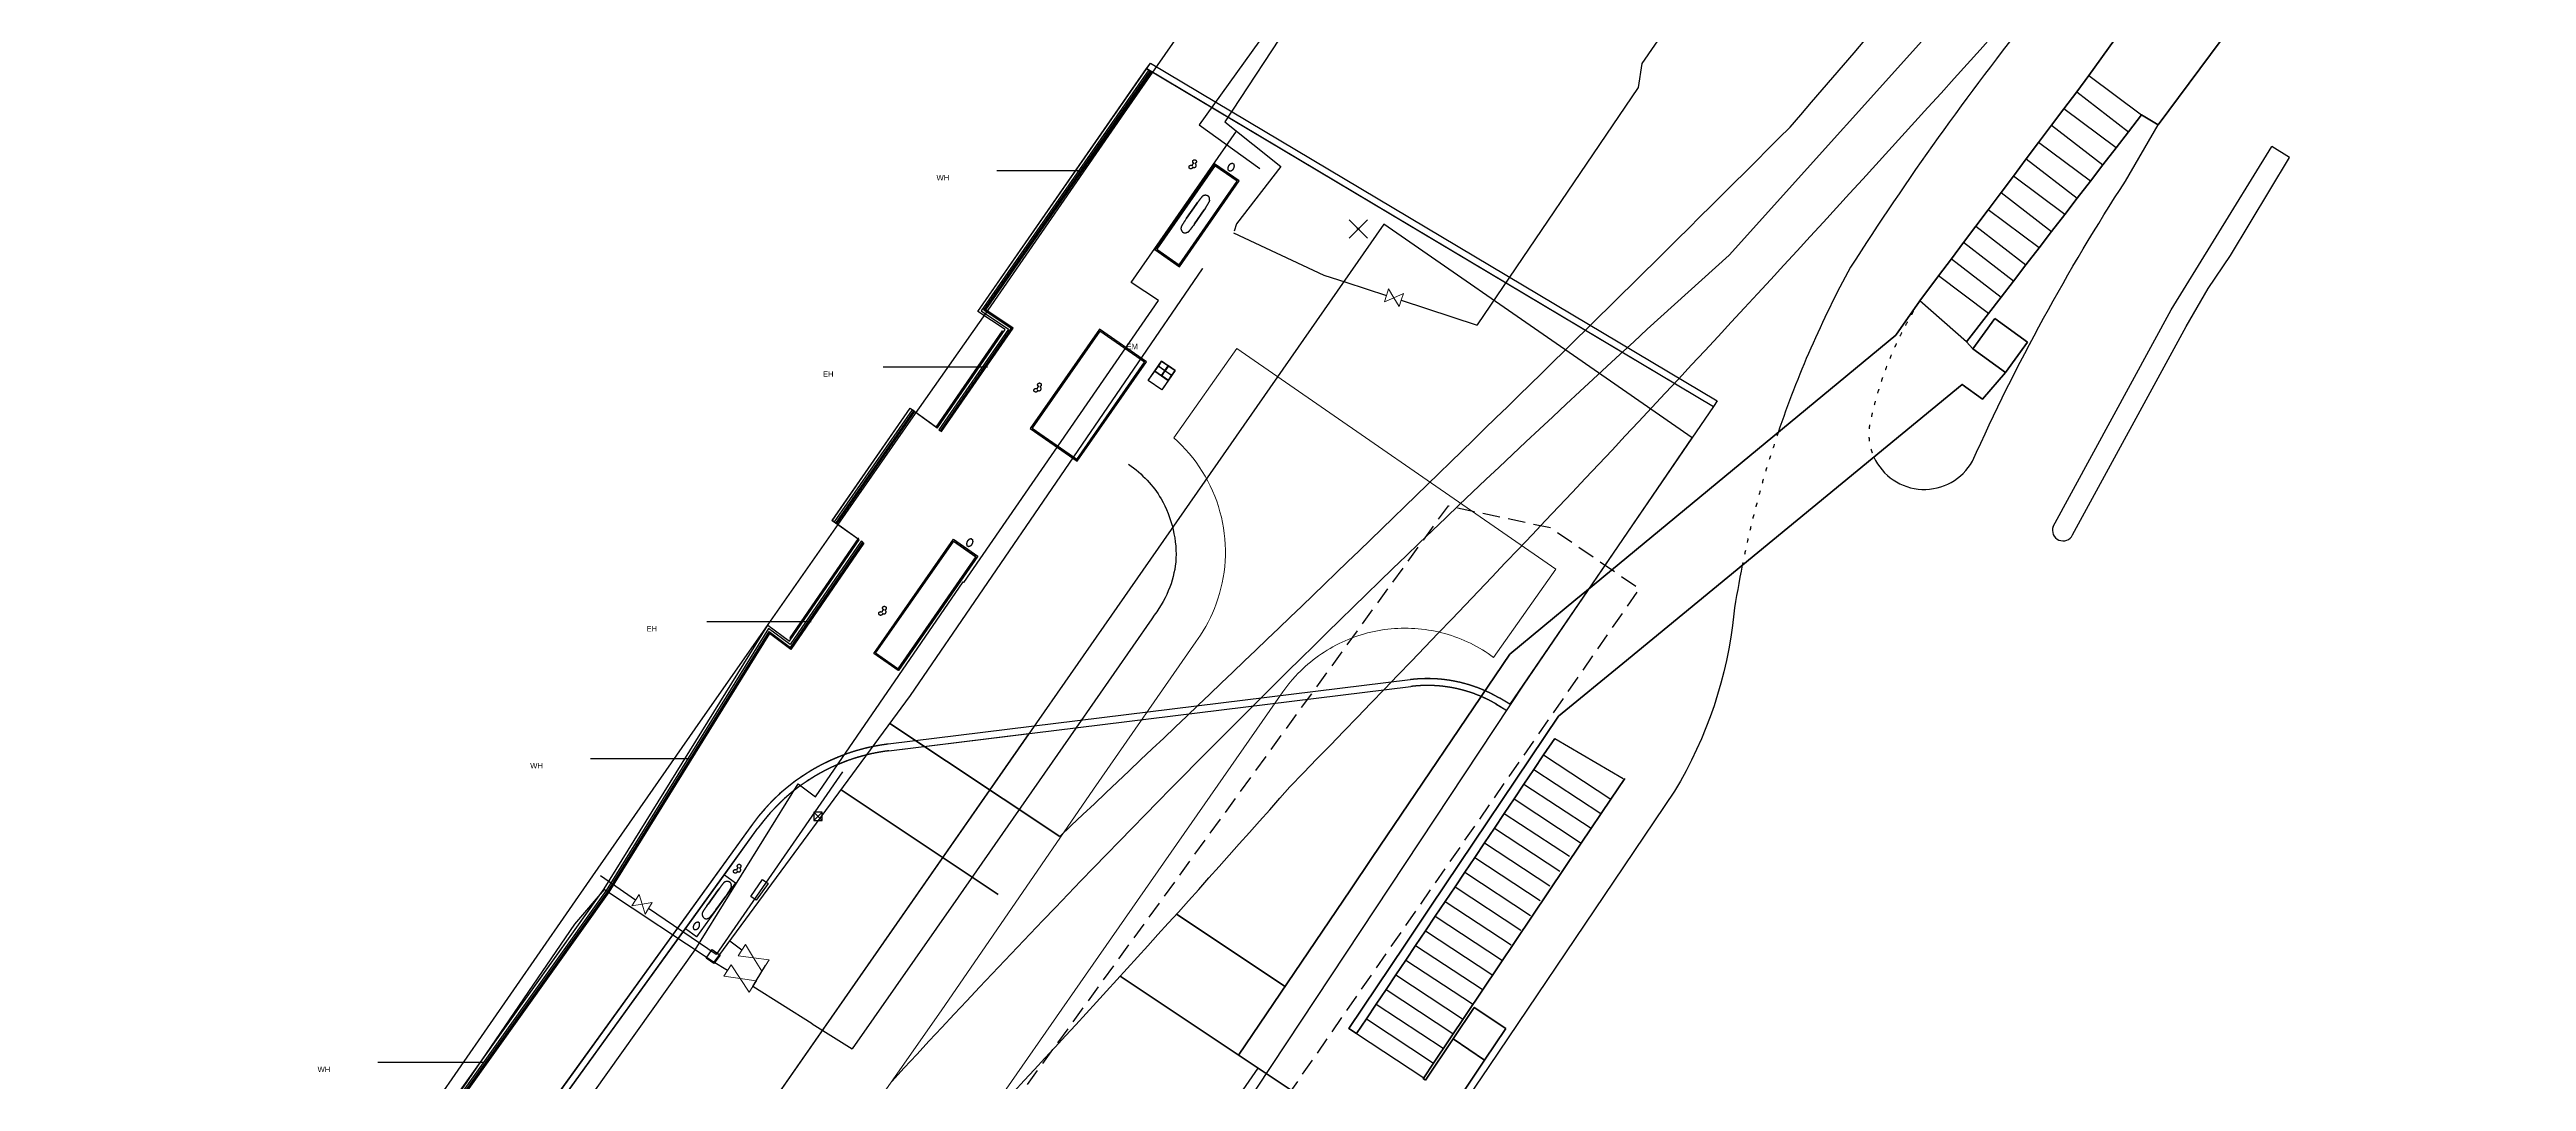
# Model space of a CAD drawing. Header units: millimetres. Extents: x 833576263 to 1668046980, y 817519639 to 1636103653.
# Drawn here: x 834247377 to 834429625, y 818324829 to 818400753 of the extents above; entities that cross this region are included whole.
import ezdxf

# ---------------------------------------------------------------- set-up
doc = ezdxf.new("R2010")
doc.units = ezdxf.units.MM
doc.header["$LTSCALE"] = 100
doc.header["$MEASUREMENT"] = 0
for name, pattern in [('C160$0$Hidden', [9.525, 6.35, -3.175]), ('R_site$0$5', [9.008722, 3.002907, -6.005814]), ('R_site$0$HIDDENX2', [19.05, 12.7, -6.35])]:
    doc.linetypes.add(name, pattern=pattern)
doc.layers.get('Defpoints').update_dxf_attribs({"color": 170})
for name, color, linetype in [('C160$0$+C160', 6, 'C160$0$Hidden'), ('R_site$0$AUDIT_I_160808180252-11', 4, 'Continuous'), ('R_site$0$AUDIT_I_160808180252-21', 7, 'Continuous'), ('R_site$0$AUDIT_I_160808180252-25', 7, 'Continuous'), ('R_site$0$AUDIT_I_160808180252-26', 7, 'Continuous'), ('R_site$0$AUDIT_I_160808180252-7', 7, 'Continuous'), ('R_site$0$G-SITE(Drainage Reserve)', 7, 'R_site$0$HIDDENX2'), ('R_Text for GBP from DLN$0$base plan(mm)$0$DLN040__', 7, 'Continuous'), ('T-TITL', 7, 'Continuous'), ('X-REF', 7, 'Continuous')]:
    doc.layers.add(name, color=color, linetype=linetype)
for name, color, linetype, lineweight in [('R_ROAD MARK$0$RDA8301', 1, 'Continuous', 18), ('R_WKCD_PARK$0$000-PAV-Concrete-b', 1, 'Continuous', 25), ('R_WKCD_PARK$0$000-PAV-Reused tiles-b', 3, 'Continuous', 15), ('R_WKCD_PARK$0$000-PAV-Tree pits-b', 5, 'Continuous', 9), ('R_WKCD_PARK$0$4-LINE', 7, 'Continuous', 18)]:
    doc.layers.add(name, color=color, linetype=linetype, lineweight=lineweight)
doc.styles.add('R_Text for GBP from DLN$0$base plan(mm)$0$Standard', font='arial.ttf')
doc.styles.add('R_Text for GBP from DLN$0$base plan(mm)$0$SWIS721 LT', font='swiss.ttf')
doc.linetypes.add('R_site$0$B1_BDYF', pattern='A,2.5,-0.5,[130,ltypeshp.shx,S=0.5,R=0,X=0,Y=0],-0.5', length=3.5)
doc.linetypes.add('R_site$0$B1_BDYWL', pattern='A,2.5,[1,B1000.shx,S=1,R=0,X=0,Y=0],2.5', length=5)
doc.dimstyles.new('R_Text for GBP from DLN$0$base plan(mm)$0$Standard', dxfattribs={"dimtxt": 0.35, "dimasz": 0.2, "dimexe": 0.2, "dimexo": 0.2, "dimgap": 0.09, "dimtad": 0, "dimtoh": 1, "dimdec": 4, "dimzin": 0, "dimdsep": 46, "dimtxsty": 'R_Text for GBP from DLN$0$base plan(mm)$0$Standard', "dimcen": 0.09, "dimadec": 0, "dimazin": 0, "dimtfac": 1, "dimtdec": 4, "dimtofl": 0, "dimtmove": 0, "dimatfit": 3, "dimfxl": 1, "dimtolj": 1, "dimtzin": 0, "dimarcsym": 0})

# ---------------------------------------------------------------- blocks, each defined once
blk = doc.blocks.new('R_site$0$11nw23d')
at = {"layer": 'R_site$0$AUDIT_I_160808180252-11', "linetype": 'R_site$0$B1_BDYF', "lineweight": 30, "flags": 128}
blk.add_lwpolyline([(833954.64079, 818000), (833954.56824, 818011.93269), (833954.659, 818040.77465), (833954.6532, 818062.46147), (833954.63215, 818067.22192), (833954.61248, 818086.23424), (833954.73708, 818098.29117), (833955.42018, 818105.46765), (833957.90503, 818119.6845), (833961.61051, 818133.71195), (833966.64764, 818147.22003), (833969.55215, 818153.77363), (833972.87706, 818160.16458), (833980.42414, 818172.34489), (833987.63203, 818182.12295), (833992.22883, 818187.58831), (833997.06438, 818192.8834), (834006.85398, 818203.52623), (834007.90837, 818205.69108), (834009.09458, 818209.91908), (834009.33048, 818212.41383), (834009.55239, 818226.76886), (834009.74949, 818241.20955), (834010.30904, 818258.03773), (834010.93649, 818267.55286), (834011.9209, 818269.67849), (834014.39855, 818270.21657), (834033.52259, 818270.2379), (834046.97889, 818270.25362), (834067.96169, 818270.28572), (834086.32568, 818270.28035), (834105.61318, 818270.30927), (834136.85695, 818270.33781), (834173.07975, 818270.36903), (834194.52507, 818270.40068), (834207.14248, 818270.41907), (834228.19873, 818270.44484), (834241.06195, 818270.44867), (834241.73289, 818271.99656), (834242.76597, 818273.53799), (834261.69399, 818301.20976), (834276.46658, 818322.4062), (834286.02785, 818336.40797), (834288.22113, 818338.96337), (834296.28985, 818333.60176), (834310.73259, 818353.23684), (834332.20546, 818384.61572), (834332.22271, 818384.64092)], dxfattribs=at)
at = {"layer": 'R_site$0$AUDIT_I_160808180252-7', "linetype": 'Continuous', "flags": 128}
blk.add_lwpolyline([(834360.41746, 818444.65424), (834348.41695, 818427.62362), (834337.68021, 818412.2435), (834326.43913, 818396.09659), (834316.4206, 818381.58228), (834310.72727, 818373.48075), (834305.54133, 818366.04163), (834299.88352, 818357.95353), (834294.86053, 818350.77669), (834287.33771, 818339.94818), (834273.75496, 818320.38003), (834240.03511, 818271.91874), (834220.74212, 818271.9459), (834193.54511, 818271.88802), (834166.64248, 818271.87697), (834143.95222, 818271.8606), (834091.68165, 818271.83107), (834071.62509, 818271.81508), (834045.81092, 818271.77543), (834018.40628, 818271.65665), (834015.12789, 818271.64244)], dxfattribs=at)
blk = doc.blocks.new('R_site')
at = {"layer": 'Defpoints'}
blk.add_lwpolyline([(834334004, 818320998), (834355875, 818354062), (834368250, 818372187), (834359500, 818378250), (834345544, 818387917), (834250936, 818252057)], dxfattribs=at)
at = {"layer": 'R_site$0$AUDIT_I_160808180252-21', "linetype": 'R_site$0$B1_BDYF', "lineweight": 30, "flags": 128}
for points in [[(834356673, 818429594), (834331958, 818395218), (834336436, 818392006)], [(834356929, 818428354), (834351426, 818420896), (834344121, 818410834), (834338974, 818403223), (834333852, 818395433), (834337982, 818392141), (834334711, 818387932), (834334548, 818387391)], [(834375675, 818415865), (834364545, 818399728), (834364274, 818397961), (834352416, 818380487)], [(834334498, 818387265), (834341125, 818384142), (834342748, 818383640), (834345755, 818382659)], [(834346839, 818382321), (834352415, 818380486), (834352416, 818380487)], [(834326771, 818370248), (834326960, 818370109), (834327144, 818369968), (834327323, 818369824), (834327496, 818369677), (834327664, 818369527), (834327827, 818369374), (834327984, 818369219), (834328136, 818369061), (834328283, 818368900), (834328425, 818368736), (834328561, 818368569), (834328692, 818368399), (834328817, 818368227), (834328938, 818368052), (834329053, 818367873), (834329162, 818367693), (834329304, 818367438), (834329438, 818367174), (834329563, 818366900), (834329679, 818366618), (834329785, 818366330), (834329882, 818366035), (834329969, 818365737), (834330045, 818365435), (834330110, 818365131), (834330165, 818364826), (834330207, 818364521), (834330238, 818364217), (834330257, 818363917), (834330263, 818363620), (834330256, 818363328), (834330236, 818363042), (834330205, 818362774), (834330163, 818362508), (834330111, 818362242), (834330049, 818361977), (834329976, 818361714), (834329892, 818361451), (834329797, 818361189), (834329693, 818360928), (834329577, 818360668), (834329451, 818360409), (834329314, 818360150), (834329167, 818359893), (834329009, 818359637), (834328841, 818359381), (834328662, 818359126), (834328473, 818358873), (834322895, 818350814), (834314226, 818338395), (834306431, 818327238)], [(834305714, 818347618), (834296433, 818334170), (834291451, 818337555), (834291451, 818337555)], [(834290494, 818338172), (834287904, 818339965)], [(834298317, 818334496), (834297431, 818335154), (834297409, 818335170)], [(834297253, 818332995), (834296197, 818333628)], [(834303486, 818329075), (834299115, 818331816), (834299372, 818332240), (834300050, 818333359)], [(834303486, 818329075), (834299115, 818331816), (834299372, 818332240), (834300050, 818333359)], [(834303486, 818329075), (834306431, 818327238)], [(834303486, 818329075), (834306431, 818327238)]]:
    blk.add_lwpolyline(points, dxfattribs=at)
at = {"layer": 'R_site$0$AUDIT_I_160808180252-21', "linetype": 'Continuous', "lineweight": 20, "flags": 128}
for points in [[(834346988, 818382798), (834346297, 818382490), (834345606, 818382182), (834345755, 818382659), (834345904, 818383136), (834346297, 818382490), (834346690, 818381843), (834346839, 818382321), (834346988, 818382798)], [(834291724, 818337989), (834290976, 818337869), (834290228, 818337749), (834290494, 818338172), (834290760, 818338596), (834290976, 818337869), (834291192, 818337143), (834291451, 818337555), (834291724, 818337989)], [(834300325, 818333778), (834299184, 818333928), (834298043, 818334078), (834298317, 818334496), (834298591, 818334914), (834299184, 818333928), (834299776, 818332941), (834300050, 818333359), (834300325, 818333778)], [(834299382, 818332238), (834299372, 818332240), (834298184, 818332406), (834296986, 818332573), (834297253, 818332995), (834297521, 818333418), (834298184, 818332406), (834298847, 818331394), (834299115, 818331816), (834299382, 818332238)]]:
    blk.add_lwpolyline(points, dxfattribs=at)
at = {"layer": 'R_site$0$AUDIT_I_160808180252-21', "linetype": 'Continuous', "lineweight": 50, "flags": 128}
for points in [[(834388886, 818378734), (834390515, 818380974)], [(834392919, 818379225), (834390515, 818380974)], [(834392919, 818379225), (834391290, 818376986), (834388886, 818378734)], [(834354529, 818328720), (834352205, 818330282), (834350643, 818327958), (834352967, 818326396), (834354529, 818328720)]]:
    blk.add_lwpolyline(points, dxfattribs=at)
at = {"layer": 'R_site$0$AUDIT_I_160808180252-25', "linetype": 'Continuous', "lineweight": 40, "flags": 128}
for points in [[(834474334, 818497469), (834476445, 818498162), (834480108, 818494782), (834462909, 818476392), (834402536, 818395215)], [(834474334, 818497469), (834457479, 818479403), (834444756, 818463310), (834416177, 818424939), (834397431, 818398850)], [(834334862, 818326767), (834343103, 818338940), (834344703, 818341304), (834354826, 818356257), (834359691, 818360281), (834360472, 818360927), (834383216, 818379738), (834384999, 818382271), (834386367, 818384096), (834387309, 818385352), (834388209, 818386553), (834389109, 818387753), (834390018, 818388965), (834390963, 818390226), (834391873, 818391440), (834392819, 818392701), (834393731, 818393917), (834394677, 818395178), (834395586, 818396391), (834396531, 818397650), (834397431, 818398850)], [(834388886, 818378734), (834388432, 818379238), (834390047, 818381336), (834390969, 818382533), (834391885, 818383721), (834392800, 818384910), (834393762, 818386158), (834394686, 818387358), (834395649, 818388609), (834396573, 818389809), (834397538, 818391062), (834398463, 818392262), (834399425, 818393512), (834400348, 818394710), (834401310, 818395959)], [(834402536, 818395215), (834401310, 818395959)], [(834391290, 818376986), (834389589, 818375029), (834388096, 818376109), (834363135, 818355591), (834358393, 818351694), (834349016, 818337723), (834347096, 818334869), (834342968, 818328732), (834343544, 818328353), (834343550, 818328349)], [(834309214, 818351172), (834321705, 818342854)], [(834343544, 818328353), (834344269, 818329432), (834344993, 818330512), (834345718, 818331591), (834346442, 818332671), (834347167, 818333750), (834347891, 818334830), (834348616, 818335909), (834349340, 818336988), (834350065, 818338068), (834350789, 818339147), (834351514, 818340227), (834352239, 818341306), (834352963, 818342386), (834353688, 818343465), (834354412, 818344545), (834355136, 818345623), (834355860, 818346702), (834356585, 818347781), (834357309, 818348861), (834358124, 818350074)], [(834363279, 818347127), (834362258, 818345607), (834360083, 818342370), (834349208, 818326186), (834348483, 818325107), (834348443, 818325049), (834348625, 818324928)], [(834317166, 818338586), (834305625, 818346293)], [(834330289, 818337138), (834338280, 818331816)], [(834340122, 818323254), (834336294, 818325811), (834326158, 818332580)], [(834350643, 818327958), (834348625, 818324928)], [(834352967, 818326396), (834350956, 818323376)]]:
    blk.add_lwpolyline(points, dxfattribs=at)
at = {"layer": 'R_site$0$AUDIT_I_160808180252-25', "linetype": 'Continuous', "lineweight": 30, "flags": 128}
for points in [[(834397431, 818398850), (834401310, 818395959)], [(834399425, 818393512), (834395586, 818396391)], [(834396531, 818397650), (834400348, 818394710)], [(834394677, 818395178), (834398463, 818392262)], [(834392819, 818392701), (834396573, 818389809)], [(834397538, 818391062), (834393731, 818393917)], [(834395649, 818388609), (834391873, 818391440)], [(834393762, 818386158), (834390018, 818388965)], [(834390963, 818390226), (834394686, 818387358)], [(834389109, 818387753), (834392800, 818384910)], [(834387309, 818385352), (834390969, 818382533)], [(834391885, 818383721), (834388209, 818386553)], [(834390047, 818381336), (834386367, 818384096)], [(834388432, 818379238), (834384999, 818382271)], [(834357309, 818348861), (834362258, 818345607)], [(834358124, 818350074), (834363168, 818347118)], [(834355850, 818346709), (834355860, 818346702), (834360797, 818343457)], [(834356564, 818347795), (834356585, 818347781), (834361511, 818344543)], [(834355136, 818345623), (834360083, 818342370)], [(834353688, 818343465), (834358490, 818340308)], [(834354412, 818344545), (834359204, 818341395)], [(834352239, 818341306), (834357062, 818338136)], [(834352963, 818342386), (834357776, 818339222)], [(834351514, 818340227), (834356348, 818337049)], [(834350065, 818338068), (834354920, 818334877)], [(834350789, 818339147), (834355634, 818335963)], [(834348616, 818335909), (834353492, 818332704)], [(834349340, 818336988), (834354206, 818333790)], [(834347891, 818334830), (834352778, 818331618)], [(834346411, 818332691), (834346442, 818332671), (834351350, 818329445)], [(834347167, 818333750), (834352064, 818330531)], [(834344983, 818330519), (834344993, 818330512), (834349922, 818327272)], [(834345697, 818331605), (834345718, 818331591), (834350636, 818328359)], [(834344269, 818329432), (834349208, 818326186)], [(834343550, 818328349), (834348483, 818325107)], [(834341526, 818311962), (834343905, 818315432), (834333879, 818322309), (834336294, 818325811)]]:
    blk.add_lwpolyline(points, dxfattribs=at)
at = {"layer": 'R_site$0$AUDIT_I_160808180252-26', "color": 2, "linetype": 'Continuous', "lineweight": 30}
blk.add_line((834370952, 818385620), (834397009, 818414591), dxfattribs=at)
at = {"layer": 'R_site$0$AUDIT_I_160808180252-26', "linetype": 'Continuous', "lineweight": 30, "flags": 128}
for points in [[(834393274, 818403466, 0.0254577), (834379886, 818384736, 0.0424649), (834374561, 818372582)], [(834381606, 818370774, 0.6132533), (834388868, 818370466, -0.0389538), (834400118, 818391066), (834402536, 818395215)], [(834394805, 818365658, 0.9641505), (834396223, 818365041), (834404586, 818380375), (834406215, 818383171), (834407852, 818385598)], [(834371928, 818362817, 0.0116153), (834371294, 818359238, -0.1123906), (834366934, 818346183), (834362468, 818339560), (834353269, 818325918), (834351365, 818323103)]]:
    blk.add_lwpolyline(points, format="xyb", dxfattribs=at)
for points in [[(834406593, 818386650), (834410887, 818393617)], [(834407852, 818385598), (834412193, 818392812)], [(834412193, 818392812), (834410887, 818393617)], [(834394805, 818365658), (834403479, 818381597), (834406593, 818386650)]]:
    blk.add_lwpolyline(points, dxfattribs=at)
at = {"layer": 'R_site$0$AUDIT_I_160808180252-26', "linetype": 'R_site$0$5', "lineweight": 30, "flags": 128}
blk.add_lwpolyline([(834384999, 818382271, 0.0893419), (834381375, 818373518, 0.1738877), (834381606, 818370774)], format="xyb", dxfattribs=at)
at = {"layer": 'R_site$0$AUDIT_I_160808180252-26', "color": 2, "linetype": 'Continuous', "lineweight": 30}
for centre, radius, start, end in [((833588332, 819077462), 1041746, 319.075448, 323.31031), ((832985569, 819664489), 1888880, 315.752543, 318.526497), ((832591880, 820177696), 2521694, 313.312515, 315.014807), ((834991596, 817694981), 928537, 131.944491, 137.287192), ((833514544, 819072322), 1098151, 316.756124, 318.628146)]:
    blk.add_arc(centre, radius, start, end, dxfattribs=at)
at = {"layer": 'R_site$0$AUDIT_I_160808180252-26', "color": 2, "linetype": 'R_site$0$5', "lineweight": 30}
blk.add_arc((834448646, 818347368), 78258, 161.20461, 168.61417, dxfattribs=at)
at = {"layer": 'R_site$0$G-SITE(Drainage Reserve)', "flags": 128}
blk.add_lwpolyline([(834003920, 818269773), (834081350, 818269773), (834094910, 818260163), (834173830, 818261693), (834173830, 818252853), (834181490, 818247573), (834179910, 818204293), (834201880, 818204443), (834209540, 818208323), (834205500, 818215713), (834213520, 818221093), (834218120, 818213963), (834255800, 818237253), (834350300, 818367183), (834357820, 818365573), (834364350, 818361093), (834260615, 818211611), (834220530, 818185263), (834214470, 818191963), (834193800, 818192683), (834187200, 818186173), (834095560, 818187983), (834094070, 818191873), (834087080, 818192733), (834086380, 818204093), (834087270, 818204143), (834088020, 818222353), (834084380, 818222903), (834084270, 818232513), (834087460, 818232513), (834086750, 818241963), (834003170, 818243163), (834003920, 818269773)], dxfattribs=at)
at = {"linetype": 'R_site$0$B1_BDYWL', "lineweight": 5, "xscale": 1000, "yscale": 1000, "zscale": 1000}
blk.add_blockref('R_site$0$11nw23d', (0, 0), dxfattribs=at)
blk = doc.blocks.new('R_WKCD_PARK')
at = {"layer": 'R_WKCD_PARK$0$000-PAV-Concrete-b'}
for p, q in [((834347486, 818354386), (834309077, 818349653)), ((834309138, 818349157), (834347547, 818353889)), ((834353825, 818352592), (834354536, 818352176))]:
    blk.add_line(p, q, dxfattribs=at)
at = {"layer": 'R_WKCD_PARK$0$000-PAV-Concrete-b', "flags": 128}
for points in [[(834328102, 818399348), (834328388, 818399760), (834370088, 818374912), (834369805, 818374499), (834354819, 818352590), (834354078, 818353024)], [(834009317, 818211982), (834009949, 818250911), (834010928, 818267559), (834011942, 818269709), (834014371, 818270219), (834019193, 818270232), (834241048, 818270232), (834241618, 818272080), (834252162, 818287322), (834271013, 818314937), (834288181, 818338991), (834300230, 818358405), (834301827, 818357222), (834306947, 818364679), (834304951, 818366089), (834310710, 818374361), (834312697, 818372919), (834317683, 818380145), (834315672, 818381490), (834328102, 818399348), (834369805, 818374499)], [(834299095, 818343750), (834277896, 818314394), (834277011, 818313114), (834275838, 818311538), (834274920, 818310159), (834271685, 818305356), (834270844, 818304170), (834269733, 818302380), (834267534, 818299404), (834263483, 818293533), (834257040, 818284003), (834252786, 818277788), (834248673, 818271913), (834244788, 818266286)], [(834245199, 818266002), (834249084, 818271627), (834253197, 818277503), (834257453, 818283722), (834263895, 818293251), (834267941, 818299114), (834270147, 818302099), (834271261, 818303893), (834272096, 818305072), (834275335, 818309881), (834276247, 818311250), (834277417, 818312823), (834278305, 818314105), (834299500, 818343458)]]:
    blk.add_lwpolyline(points, dxfattribs=at)
for points in [[(834333101, 818392346), (834328708, 818386034), (834330512, 818384776), (834334907, 818391089)], [(834322988, 818370465), (834328081, 818377781), (834324633, 818380181), (834319541, 818372865)], [(834315681, 818363469), (834309826, 818355057), (834308021, 818356314), (834313877, 818364727)]]:
    blk.add_lwpolyline(points, close=True, dxfattribs=at)
at = {"layer": 'R_WKCD_PARK$0$000-PAV-Concrete-b'}
for centre, radius, start, end in [((834348770, 818343964), 10500, 59.63204, 97.02481), ((834348770, 818343964), 10000, 59.63204, 97.02481), ((834310851, 818335262), 14500, 97.02481, 144.16663), ((834310851, 818335262), 14000, 97.02481, 144.16663)]:
    blk.add_arc(centre, radius, start, end, dxfattribs=at)
at = {"layer": 'R_WKCD_PARK$0$000-PAV-Reused tiles-b', "flags": 128}
blk.add_lwpolyline([(834297027, 818340033), (834297838, 818339447), (834294969, 818335475), (834294159, 818336060)], close=True, dxfattribs=at)
at = {"layer": 'R_WKCD_PARK$0$000-PAV-Tree pits-b', "flags": 128}
for points in [[(834333126, 818392207), (834328847, 818386059), (834330487, 818384915), (834334768, 818391064)], [(834322963, 818370604), (834327941, 818377756), (834324658, 818380041), (834319680, 818372889)], [(834315542, 818363444), (834309801, 818355196), (834308160, 818356339), (834313902, 818364588)]]:
    blk.add_lwpolyline(points, close=True, dxfattribs=at)
at = {"layer": 'R_WKCD_PARK$0$4-LINE', "flags": 128}
for points in [[(834030052, 818201000), (834029850, 818232687), (834045337, 818251946), (834100833, 818251946), (834100902, 818263129), (834170454, 818263129), (834170487, 818252014), (834250936, 818252014), (834319436, 818350426), (834309138, 818349157)], [(834299500, 818343458), (834297027, 818340033), (834297838, 818339447), (834294969, 818335475), (834294159, 818336060), (834285471, 818324029)]]:
    blk.add_lwpolyline(points, dxfattribs=at)
at = {"layer": 'R_WKCD_PARK$0$4-LINE'}
blk.add_arc((834310851, 818335262), 14000, 97.02481, 144.16663, dxfattribs=at)
blk = doc.blocks.new('R_ROAD MARK')
at = {"layer": 'R_ROAD MARK$0$RDA8301', "flags": 128}
blk.add_lwpolyline([(834299776, 818311193), (834312985, 818330023), (834324193, 818346335), (834331728, 818357174), (834331896, 818357409), (834332072, 818357670), (834332269, 818357983), (834332456, 818358302), (834332632, 818358627), (834332798, 818358958), (834332952, 818359294), (834333095, 818359635), (834333227, 818359981), (834333347, 818360330), (834333466, 818360719), (834333570, 818361112), (834333660, 818361509), (834333736, 818361908), (834333797, 818362310), (834333843, 818362714), (834333875, 818363120), (834333892, 818363526), (834333894, 818363932), (834333881, 818364339), (834333854, 818364745), (834333811, 818365149), (834333755, 818365552), (834333683, 818365952), (834333597, 818366349), (834333497, 818366743), (834333382, 818367133), (834333253, 818367519), (834333110, 818367900), (834332954, 818368275), (834332784, 818368645), (834332600, 818369007), (834332404, 818369363), (834332194, 818369712), (834331973, 818370053), (834331738, 818370385), (834331492, 818370709), (834331235, 818371024), (834330966, 818371329), (834330686, 818371624), (834330396, 818371908), (834330095, 818372182), (834334739, 818378757), (834358196, 818362528), (834353631, 818356032), (834353428, 818356178), (834353222, 818356320), (834353012, 818356457), (834352800, 818356589), (834352584, 818356716), (834352366, 818356838), (834352145, 818356956), (834351921, 818357068), (834351695, 818357175), (834351466, 818357277), (834351235, 818357374), (834351003, 818357465), (834350768, 818357551), (834350531, 818357631), (834350292, 818357707), (834350052, 818357776), (834349810, 818357841), (834349566, 818357899), (834349322, 818357953), (834349076, 818358000), (834348830, 818358042), (834348582, 818358078), (834348334, 818358109), (834348085, 818358134), (834347835, 818358153), (834347585, 818358167), (834347335, 818358175), (834347085, 818358177), (834346835, 818358174), (834346585, 818358164), (834346335, 818358149), (834346085, 818358129), (834345836, 818358103), (834345588, 818358071), (834345341, 818358033), (834345094, 818357990), (834344849, 818357941), (834344605, 818357886), (834344362, 818357826), (834344120, 818357761), (834343880, 818357690), (834343642, 818357614), (834343406, 818357532), (834343171, 818357444), (834342938, 818357352), (834342708, 818357254), (834342480, 818357151), (834342254, 818357043), (834342031, 818356929), (834341811, 818356811), (834341593, 818356688), (834341378, 818356559), (834341167, 818356426), (834340958, 818356288), (834340752, 818356145), (834340550, 818355998), (834340351, 818355846), (834340156, 818355689), (834339964, 818355529), (834339776, 818355363), (834339592, 818355194), (834339412, 818355020), (834339235, 818354843), (834339063, 818354661), (834338813, 818354382), (834338573, 818354094), (834338342, 818353798), (834338122, 818353494), (834323592, 818332654), (834310962, 818314497)], dxfattribs=at)
blk = doc.blocks.new('C160')
at = {"layer": 'C160$0$+C160'}
for p, q in [((834303.62, 818344.64), (834304.22, 818344.04)), ((834303.62, 818344.04), (834304.22, 818344.64))]:
    blk.add_line(p, q, dxfattribs=at)
for points in [[(834328.1, 818399.35), (834328.39, 818399.76), (834370.09, 818374.91), (834369.81, 818374.5)], [(834241.62, 818272.08), (834252.16, 818287.32), (834271.01, 818314.94), (834288.18, 818338.99), (834300.23, 818358.4), (834301.83, 818357.22), (834306.95, 818364.68), (834304.95, 818366.09), (834310.71, 818374.36), (834312.7, 818372.92), (834317.68, 818380.15), (834315.67, 818381.49), (834328.1, 818399.35)], [(834328.1, 818399.35), (834369.81, 818374.5)], [(834331.75, 818389.36), (834331.04, 818388.34)], [(834331.63, 818387.93), (834332.33, 818388.95)], [(834331.05, 818388.34), (834331.04, 818388.33)], [(834343.64, 818387.59), (834343, 818388.23)], [(834343.64, 818387.52), (834343, 818386.88)], [(834343.71, 818387.59), (834344.34, 818388.23)], [(834343.71, 818387.52), (834344.34, 818386.88)], [(834322.96, 818370.6), (834327.94, 818377.76), (834324.66, 818380.04), (834319.68, 818372.89), (834322.96, 818370.6)], [(834241.91, 818271.93), (834252.43, 818287.14), (834271.28, 818314.75), (834288.45, 818338.81), (834300.32, 818357.94), (834301.9, 818356.76), (834307.21, 818364.5), (834307.09, 818364.58), (834301.87, 818356.97), (834300.28, 818358.15), (834288.33, 818338.89), (834271.16, 818314.84), (834252.31, 818287.22), (834241.78, 818272)], [(834241.94, 818271.91), (834252.46, 818287.12), (834271.31, 818314.73), (834288.48, 818338.79), (834300.33, 818357.88), (834301.91, 818356.71), (834307.24, 818364.48), (834307.29, 818364.44), (834301.93, 818356.62), (834300.35, 818357.8), (834288.53, 818338.76), (834271.36, 818314.7), (834252.51, 818287.08), (834242, 818271.89)], [(834296.55, 818338.88), (834295.83, 818337.88)], [(834295.83, 818337.88), (834295.83, 818337.87)], [(834296.4, 818337.46), (834297.13, 818338.47)]]:
    blk.add_lwpolyline(points, dxfattribs=at)
for points in [[(834328.25, 818399.25), (834315.92, 818381.54), (834317.93, 818380.19), (834312.81, 818372.78), (834312.93, 818372.69), (834318.14, 818380.23), (834316.13, 818381.58), (834328.37, 818399.16)], [(834328.4, 818399.14), (834316.18, 818381.59), (834318.19, 818380.24), (834312.96, 818372.67), (834313.01, 818372.64), (834318.27, 818380.26), (834316.26, 818381.6), (834328.45, 818399.11)], [(834333.1, 818392.35), (834328.71, 818386.03), (834330.51, 818384.78), (834334.91, 818391.09)], [(834333.13, 818392.21), (834328.85, 818386.06), (834330.49, 818384.91), (834334.77, 818391.06)], [(834312.62, 818372.94), (834317.51, 818380.02), (834317.47, 818380.05), (834312.58, 818372.97)], [(834322.99, 818370.47), (834328.08, 818377.78), (834324.63, 818380.18), (834319.54, 818372.86)], [(834330.19, 818377.13), (834329.21, 818375.72), (834328.22, 818376.41), (834329.2, 818377.82)], [(834329.69, 818377.48), (834329.2, 818377.82), (834328.96, 818377.48), (834329.45, 818377.14)], [(834329.69, 818376.41), (834329.21, 818375.72), (834328.22, 818376.41), (834328.7, 818377.1)], [(834329.44, 818377.12), (834328.95, 818377.46), (834328.71, 818377.11), (834329.2, 818376.77)], [(834329.94, 818376.77), (834329.45, 818377.11), (834329.21, 818376.76), (834329.7, 818376.42)], [(834330.19, 818377.13), (834329.71, 818377.47), (834329.47, 818377.12), (834329.95, 818376.79)], [(834310.85, 818374.25), (834305.1, 818366), (834305.22, 818365.91), (834310.97, 818374.16)], [(834311, 818374.14), (834305.25, 818365.89), (834305.3, 818365.85), (834311.04, 818374.11)], [(834301.88, 818357.43), (834306.92, 818364.77), (834306.87, 818364.79), (834301.84, 818357.46)], [(834315.68, 818363.47), (834309.83, 818355.06), (834308.02, 818356.31), (834313.88, 818364.73)], [(834315.54, 818363.44), (834309.8, 818355.2), (834308.16, 818356.34), (834313.9, 818364.59)], [(834304.22, 818344.64), (834303.62, 818344.64), (834303.62, 818344.04), (834304.22, 818344.04)], [(834297.03, 818340.03), (834297.84, 818339.45), (834294.97, 818335.47), (834294.16, 818336.06)], [(834299.38, 818338.16), (834298.97, 818338.45), (834299.83, 818339.68), (834300.24, 818339.4)], [(834296.26, 818333.5), (834295.69, 818333.91), (834296.14, 818334.54), (834296.71, 818334.13)]]:
    blk.add_lwpolyline(points, close=True, dxfattribs=at)
for points in [[(834334.1, 818391.87, -0.533333), (834334.44, 818392.37), (834334.53, 818392.31, -0.533333), (834334.18, 818391.82)], [(834331.63, 818387.93), (834331.54, 818387.8, -0.037256), (834331.16, 818387.33, -0.269367), (834331.06, 818387.31, -0.164182), (834330.94, 818387.26, -0.173886), (834330.77, 818387.31, -0.392676), (834330.68, 818387.79, -0.014037), (834330.95, 818388.21), (834331.04, 818388.34), (834331.75, 818389.36), (834331.84, 818389.49, -0.014037), (834332.14, 818389.89, -0.392676), (834332.62, 818389.97, -0.173886), (834332.73, 818389.83, -0.164182), (834332.72, 818389.7, -0.269367), (834332.73, 818389.6, -0.037256), (834332.42, 818389.08), (834332.33, 818388.95)], [(834314.88, 818364.25, -0.533333), (834315.22, 818364.75), (834315.3, 818364.69, -0.533333), (834314.96, 818364.2)], [(834296.4, 818337.46), (834296.31, 818337.33, -0.037256), (834295.92, 818336.87, -0.269367), (834295.83, 818336.84, -0.164182), (834295.71, 818336.8, -0.173886), (834295.54, 818336.85, -0.392676), (834295.45, 818337.33, -0.014037), (834295.74, 818337.75), (834295.83, 818337.88), (834296.55, 818338.88), (834296.65, 818339.01, -0.014037), (834296.95, 818339.41, -0.392676), (834297.44, 818339.48, -0.173886), (834297.54, 818339.34, -0.164182), (834297.53, 818339.21, -0.269367), (834297.54, 818339.11, -0.037256), (834297.22, 818338.59), (834297.13, 818338.47)], [(834295.11, 818336.54, 0.533333), (834294.76, 818336.06), (834294.84, 818336, 0.533333), (834295.19, 818336.48)]]:
    blk.add_lwpolyline(points, format="xyb", close=True, dxfattribs=at)
for points in [[(834332.72, 818389.7, 0.164182), (834332.73, 818389.83, 0.173886), (834332.62, 818389.97, 0.392676), (834332.14, 818389.89, 0.014037), (834331.84, 818389.49), (834331.75, 818389.36)], [(834331.06, 818387.31, -0.164182), (834330.94, 818387.26, -0.173886), (834330.77, 818387.31, -0.392676), (834330.68, 818387.79, -0.014037), (834330.95, 818388.21), (834331.04, 818388.34)], [(834297.53, 818339.21, 0.164182), (834297.54, 818339.34, 0.173886), (834297.44, 818339.48, 0.392676), (834296.95, 818339.41, 0.014037), (834296.65, 818339.01), (834296.55, 818338.88)], [(834295.83, 818336.84, -0.164182), (834295.71, 818336.8, -0.173886), (834295.54, 818336.85, -0.392676), (834295.45, 818337.33, -0.014037), (834295.74, 818337.75), (834295.83, 818337.88)]]:
    blk.add_lwpolyline(points, format="xyb", dxfattribs=at)
blk.add_circle((834343.67, 818387.56), 0.05, dxfattribs=at)
for centre, start, end in [((834331.6, 818392.23), 100.0806, 190.3215), ((834331.6, 818392.23), 220.0806, 70.3215), ((834320.19, 818375.8), 100.0806, 190.3215), ((834320.19, 818375.8), 220.0806, 70.3215), ((834308.78, 818359.38), 100.0806, 190.3215), ((834308.78, 818359.38), 220.0806, 70.3215), ((834298.09, 818340.4), 99.035, 189.2758), ((834298.09, 818340.4), 219.035, 69.2758)]:
    blk.add_arc(centre, 0.15, start, end, dxfattribs=at)
for points in [[(834331.49, 818392.12), (834331.49, 818392.07), (834331.46, 818392.01), (834331.41, 818391.99), (834331.34, 818391.96), (834331.26, 818391.98), (834331.23, 818392.05), (834331.2, 818392.12), (834331.23, 818392.2), (834331.29, 818392.23), (834331.35, 818392.26), (834331.41, 818392.25), (834331.45, 818392.21)], [(834331.57, 818392.39), (834331.52, 818392.41), (834331.49, 818392.46), (834331.49, 818392.52), (834331.5, 818392.6), (834331.57, 818392.65), (834331.64, 818392.64), (834331.71, 818392.64), (834331.77, 818392.57), (834331.76, 818392.5), (834331.76, 818392.44), (834331.72, 818392.39), (834331.66, 818392.38)], [(834320.08, 818375.7), (834320.08, 818375.64), (834320.05, 818375.59), (834320, 818375.56), (834319.93, 818375.53), (834319.85, 818375.56), (834319.82, 818375.63), (834319.79, 818375.69), (834319.81, 818375.78), (834319.88, 818375.81), (834319.94, 818375.83), (834320, 818375.82), (834320.04, 818375.78)], [(834320.16, 818375.96), (834320.11, 818375.98), (834320.08, 818376.04), (834320.08, 818376.09), (834320.09, 818376.17), (834320.15, 818376.23), (834320.23, 818376.22), (834320.3, 818376.21), (834320.36, 818376.15), (834320.35, 818376.07), (834320.35, 818376.01), (834320.31, 818375.97), (834320.25, 818375.95)], [(834308.66, 818359.27), (834308.67, 818359.22), (834308.64, 818359.16), (834308.59, 818359.14), (834308.52, 818359.1), (834308.44, 818359.13), (834308.41, 818359.2), (834308.37, 818359.27), (834308.4, 818359.35), (834308.47, 818359.38), (834308.52, 818359.41), (834308.59, 818359.39), (834308.62, 818359.36)], [(834308.75, 818359.54), (834308.7, 818359.56), (834308.67, 818359.61), (834308.67, 818359.67), (834308.68, 818359.74), (834308.74, 818359.8), (834308.82, 818359.79), (834308.89, 818359.79), (834308.95, 818359.72), (834308.94, 818359.65), (834308.94, 818359.59), (834308.9, 818359.54), (834308.84, 818359.53)], [(834297.97, 818340.29), (834297.97, 818340.24), (834297.94, 818340.18), (834297.89, 818340.16), (834297.82, 818340.13), (834297.74, 818340.16), (834297.71, 818340.23), (834297.68, 818340.3), (834297.71, 818340.38), (834297.78, 818340.41), (834297.83, 818340.43), (834297.89, 818340.42), (834297.93, 818340.38)], [(834298.06, 818340.55), (834298.01, 818340.58), (834297.98, 818340.63), (834297.98, 818340.69), (834297.99, 818340.76), (834298.06, 818340.82), (834298.13, 818340.81), (834298.2, 818340.8), (834298.26, 818340.74), (834298.25, 818340.66), (834298.25, 818340.6), (834298.2, 818340.56), (834298.15, 818340.54)]]:
    blk.add_open_spline(points, degree=3, knots=[0, 0, 0, 0, 1, 1, 1, 2, 2, 2, 3, 3, 3, 4, 4, 4, 4], dxfattribs=at)
at = {"layer": 'Defpoints', "color": 5, "linetype": 'C160$0$Hidden'}
blk.add_lwpolyline([(834246.75, 818262.41), (834248.86, 818268.38), (834258.8, 818282.76), (834277.62, 818310.32), (834294.89, 818334.52), (834302.46, 818346.72), (834303.74, 818345.77), (834314.6, 818361.59), (834314.64, 818361.55), (834328.96, 818382.3), (834326.97, 818383.62), (834334.71, 818394.75)], dxfattribs=at)
for points in [[(834369.81, 818374.5), (834354.82, 818352.59), (834354.08, 818353.02, 0.16462), (834347.49, 818354.39), (834309.08, 818349.65, 0.208646), (834299.1, 818343.75), (834277.9, 818314.39), (834277.01, 818313.11), (834275.84, 818311.54), (834274.92, 818310.16), (834271.68, 818305.36), (834270.84, 818304.17), (834269.73, 818302.38), (834267.53, 818299.4), (834263.48, 818293.53), (834257.04, 818284), (834252.79, 818277.79), (834248.67, 818271.91), (834244.79, 818266.29, -0.246377)], [(834245.2, 818266), (834249.08, 818271.63), (834253.2, 818277.5), (834257.45, 818283.72), (834263.9, 818293.25), (834267.94, 818299.11), (834270.15, 818302.1), (834271.26, 818303.89), (834272.1, 818305.07), (834275.33, 818309.88), (834276.25, 818311.25), (834277.42, 818312.82), (834278.3, 818314.11), (834299.5, 818343.46, -0.208646), (834309.14, 818349.16), (834347.55, 818353.89, -0.16462), (834353.83, 818352.59), (834354.54, 818352.18)]]:
    blk.add_lwpolyline(points, format="xyb", dxfattribs=at)
blk = doc.blocks.new('R_Text for GBP from DLN')
at = {"layer": 'R_Text for GBP from DLN$0$base plan(mm)$0$DLN040__', "style": 'R_Text for GBP from DLN$0$base plan(mm)$0$SWIS721 LT'}
for s, p in [('WH', (834312640, 818391118)), ('EM', (834326617, 818378707)), ('EH', (834304281, 818376681)), ('EH', (834291305, 818357940)), ('WH', (834282745, 818347858)), ('WH', (834267101, 818325518))]:
    blk.add_text(s, height=400, dxfattribs=at).set_placement(p)
at = {"layer": 'R_Text for GBP from DLN$0$base plan(mm)$0$DLN040__', "color": 1}
for points in [[(834323157, 818391832), (834317074, 818391832)], [(834316393, 818377395), (834308714, 818377395)], [(834303417, 818358655), (834295738, 818358655)], [(834294433, 818348572), (834287178, 818348572)], [(834279363, 818326232), (834271534, 818326232)]]:
    blk.add_leader(points, dimstyle='R_Text for GBP from DLN$0$base plan(mm)$0$Standard', override={"dimasz": 0.75}, dxfattribs=at)

msp = doc.modelspace()

# ---------------------------------------------------------------- block references
at = {"layer": 'X-REF'}
msp.add_blockref('R_site', (0, 0), dxfattribs=at)

# ---------------------------------------------------------------- next in the draw order: block references
for name in ['R_WKCD_PARK', 'R_ROAD MARK']:
    msp.add_blockref(name, (0, 0), dxfattribs=at)

# ---------------------------------------------------------------- next in the draw order: block references
at = {"layer": 'X-REF', "xscale": 1000, "yscale": 1000, "zscale": 1000}
msp.add_blockref('C160', (0, 0), dxfattribs=at)

# ---------------------------------------------------------------- next in the draw order: block references
at = {"layer": 'T-TITL'}
msp.add_blockref('R_Text for GBP from DLN', (0, 0), dxfattribs=at)
at = {"layer": 'X-REF'}
msp.add_blockref('R_Text for GBP from DLN', (0, 0), dxfattribs=at)

doc.saveas('drawing.dxf')
